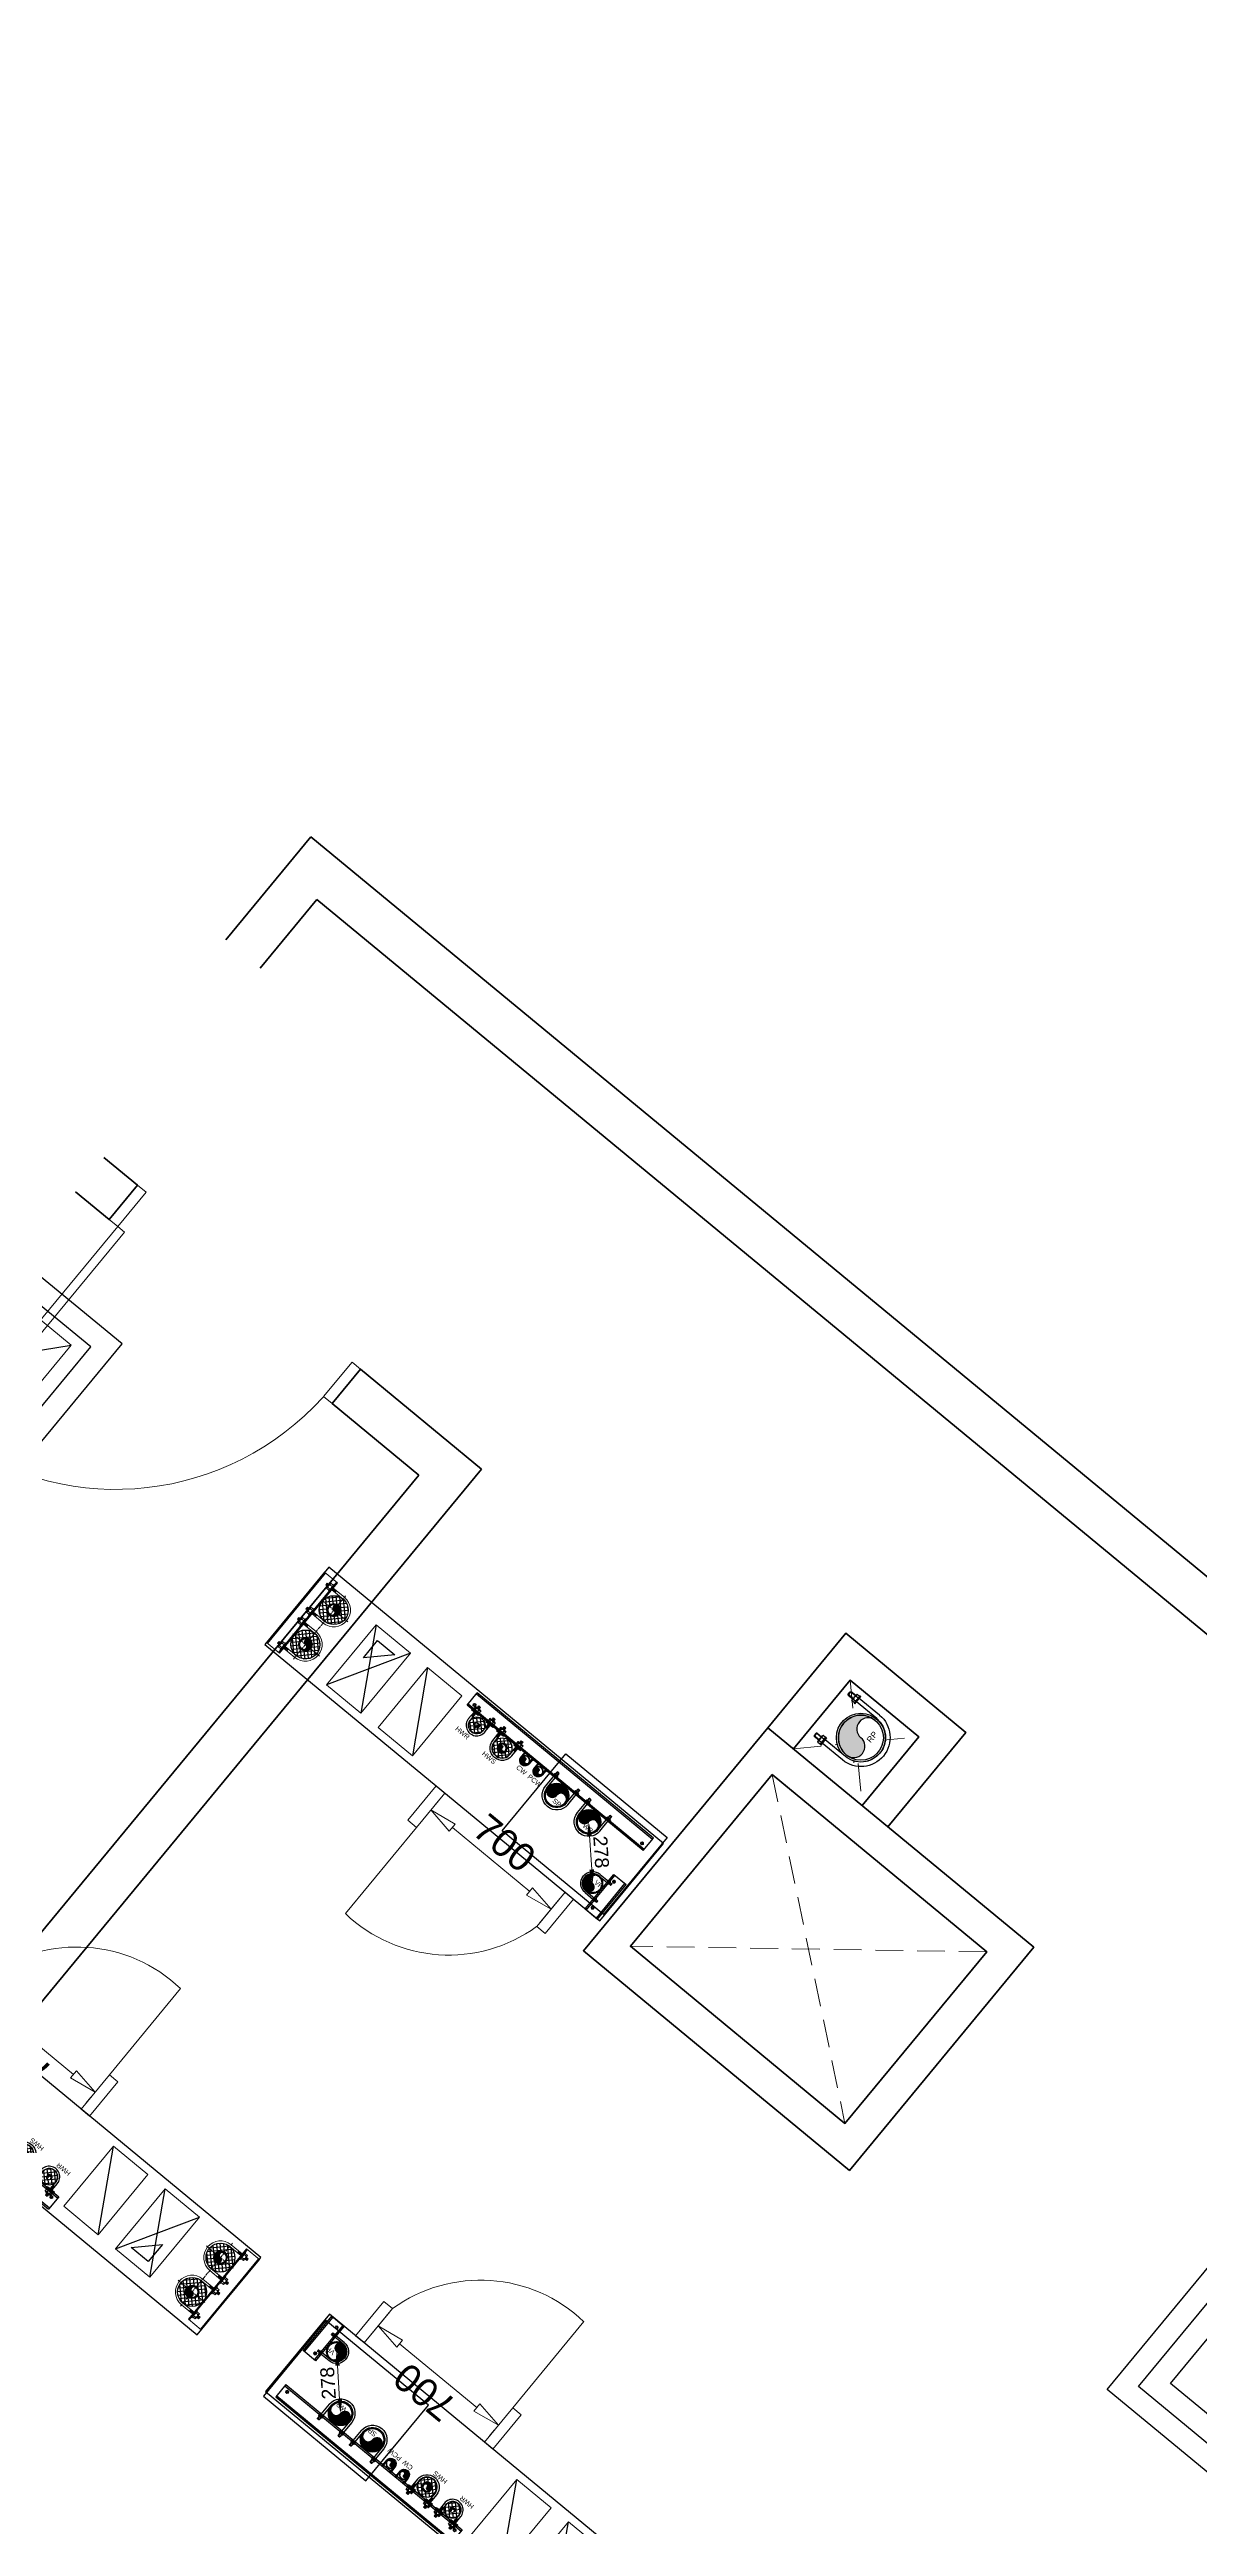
# Model space of a CAD drawing. Header units: millimetres. Extents: x -361681467 to 361175952, y -1292982 to 1550216.
# Drawn here: x -58003 to -52838, y 138819 to 149950 of the extents above; entities that cross this region are included whole.
import ezdxf

# ---------------------------------------------------------------- set-up
doc = ezdxf.new("R2010")
doc.units = ezdxf.units.MM
doc.header["$MEASUREMENT"] = 0
doc.set_wipeout_variables(frame=1)
for name, pattern in [('ACAD_ISO14W100', [24, 12, -3, 0, -3, 0, -3, 0, -3]), ('CENTER', [2, 1.25, -0.25, 0.25, -0.25]), ('COLD_WATER', [10.5, 6.5, -2, 0, -2]), ('HIDDEN', [0.375, 0.25, -0.125]), ('VENT', [3, 2, -1])]:
    doc.linetypes.add(name, pattern=pattern)
for name, color, linetype, lineweight in [('A-DOOR', 1, 'Continuous', 9), ('khung layout', 8, 'Continuous', 9), ('KT-lomo nuoc', 3, 'HIDDEN', 5), ('KT-Net cat', 1, 'Continuous', 40), ('SPE-MEP-HVAC', 140, 'Continuous', 0), ('SPE-MEP-M-SLAB OPENING', 4, 'Continuous', 0), ('SPE-MEP-M-WALL OPENING', 81, 'Continuous', 0), ('SPE-MEP-Plumbing', 90, 'Continuous', 0)]:
    doc.layers.add(name, color=color, linetype=linetype, lineweight=lineweight)
for name, color, linetype in [('KT-Tuong', 1, 'Continuous'), ('M-CHILLEDWTR-35CHW', 63, 'CHW'), ('M-GENERAL-15', 6, 'Continuous'), ('MEP-00-GENERAL-15', 6, 'Continuous'), ('MEP-H-N-CWATR-50CW', 3, 'COLD_WATER'), ('MEP-H-N-DRAIN-70', 142, 'Continuous'), ('MEP-H-N-FITTING-35', 2, 'Continuous'), ('MEP-H-N-HWATR-50HW', 14, 'HWS'), ('MEP-H-N-HWATR-50HWR', 200, 'ACAD_ISO14W100'), ('MEP-H-N-VENT-35VE', 2, 'VENT'), ('MEP-M-DUCT-15', 6, 'Continuous'), ('MEP-M-DUCT-25', 7, 'Continuous'), ('SPE-MEP-General', 71, 'Continuous'), ('Xref_NT1+NT2_MBDV Cot vach_220729$0$ccu12-Thay', 7, 'Continuous')]:
    doc.layers.add(name, color=color, linetype=linetype)
doc.styles.get("Standard").update_dxf_attribs({"font": 'arial.ttf'})
doc.linetypes.add('CHW', pattern='A,10,-3.4,["CHW",Standard,S=1.8,R=0,X=-2.8,Y=-0.77],-3.4', length=16.8)
doc.linetypes.add('HWS', pattern='A,8.75,-0.785714,["HWS",Standard,S=3,R=0,X=0,Y=-1.5],-10.214286,8.75', length=28.5)
doc.dimstyles.new('SPE-DIM25', dxfattribs={"dimscale": 25, "dimtxt": 2.5, "dimasz": 2.5, "dimexe": 1.25, "dimexo": 0.625, "dimtad": 1, "dimdec": 0, "dimtxsty": 'Standard', "dimcen": 2.5, "dimadec": 0, "dimazin": 0, "dimtfac": 1, "dimtdec": 0, "dimtmove": 0, "dimatfit": 3, "dimldrblk": 'CLOSEDBLANK', "dimfxl": 1, "dimarcsym": 0})
doc.dimstyles.new('SPE-DIM50', dxfattribs={"dimscale": 50, "dimtxt": 2.5, "dimasz": 2.5, "dimexe": 1.25, "dimexo": 0.625, "dimtad": 1, "dimdec": 0, "dimtxsty": 'Standard', "dimblk": 'CLOSEDBLANK', "dimcen": 2.5, "dimadec": 0, "dimazin": 0, "dimtfac": 1, "dimtdec": 0, "dimtmove": 0, "dimatfit": 3, "dimldrblk": 'CLOSEDBLANK', "dimfxl": 1, "dimarcsym": 0})

# ---------------------------------------------------------------- blocks, each defined once
blk = doc.blocks.new('1.2 clear door')
for points in [[(50, 200), (50, 1400), (90, 1400), (90, 200)], [(0, 0), (50, 0), (50, 200), (0, 200)], [(1250, 0), (1300, 0), (1300, 200), (1250, 200)]]:
    blk.add_lwpolyline(points, close=True)
at = {"color": 8}
blk.add_arc((-3, 150), 1254, 2.4839, 85.3943, dxfattribs=at)
blk = doc.blocks.new('*U287')
at = {"linetype": 'HIDDEN', "ltscale": 500}
for p, q in [((915, 403), (504, -1144)), ((1419, -741), (0, 0))]:
    blk.add_line(p, q, dxfattribs=at)
blk.add_lwpolyline([(915, 403), (1419, -741), (504, -1144), (0, 0)], close=True, dxfattribs=at)
blk = doc.blocks.new('*U300')
at = {"layer": 'KT-lomo nuoc', "ltscale": 500}
for p, q in [((255, 308), (308, -255)), ((563, 54), (0, 0))]:
    blk.add_line(p, q, dxfattribs=at)
blk.add_lwpolyline([(255, 308), (563, 54), (308, -255), (0, 0)], close=True, dxfattribs=at)
blk = doc.blocks.new('A$C16B9592A')
at = {"layer": 'KT-lomo nuoc', "linetype": 'HIDDEN', "xscale": -0.9999999999999997, "rotation": 10.8976534755902}
blk.add_blockref('*U300', (23999, 5864, 0), dxfattribs=at)
at = {"layer": 'SPE-MEP-HVAC', "linetype": 'HIDDEN', "ltscale": 1000, "xscale": -1, "rotation": 254.2212213649985}
blk.add_blockref('*U287', (23667, 4127, 0), dxfattribs=at)
blk = doc.blocks.new('*U385')
at = {"color": 0}
blk.add_lwpolyline([(0, 0), (350, 0), (350, 200), (0, 200)], close=True, dxfattribs=at)
at = {"layer": 'MEP-M-DUCT-15'}
blk.add_lwpolyline([(50, 150), (150, 50), (50, 50), (50, 150)], dxfattribs=at)
for points in [[(50, 50), (50, 150), (150, 50), (50, 50)], [(150, 50), (300, 150), (50, 150), (150, 50)]]:
    blk.add_solid(points, dxfattribs=at)
at = {"layer": 'MEP-M-DUCT-25'}
for p, q in [((0, 200), (350, 0)), ((0, 0), (350, 200))]:
    blk.add_line(p, q, dxfattribs=at)
blk = doc.blocks.new('*U386')
at = {"color": 0}
blk.add_lwpolyline([(0, 0), (350, 0), (350, 200), (0, 200)], close=True, dxfattribs=at)
at = {"layer": 'MEP-M-DUCT-15'}
for points in [[(50, 50), (50, 150), (150, 50), (50, 50)], [(300, 150), (50, 150), (150, 50), (300, 150)]]:
    blk.add_solid(points, dxfattribs=at)
at = {"layer": 'MEP-M-DUCT-25'}
blk.add_line((0, 0), (350, 200), dxfattribs=at)
blk = doc.blocks.new('*U394')
at = {"color": 0, "linetype": 'Continuous'}
for p, q in [((-6, 4), (0, 8)), ((-6, -4), (-6, 4)), ((6, 4), (0, 8)), ((6, -4), (6, 4)), ((-6, -4), (0, -8)), ((6, -4), (0, -8))]:
    blk.add_line(p, q, dxfattribs=at)
for radius in [6.5, 3.4]:
    blk.add_circle((0, 0), radius, dxfattribs=at)
blk.add_arc((0, 0), 4, 250, 160, dxfattribs=at)
blk = doc.blocks.new('*U358')
at = {"layer": 'MEP-00-GENERAL-15'}
for p, q in [((-1698, 0), (-672, 0)), ((-1698, 0), (-1698, -72)), ((-672, 0), (-672, -72)), ((-1698, -7), (-672, -7)), ((-1698, -65), (-672, -65)), ((-1698, -72), (-672, -72))]:
    blk.add_line(p, q, dxfattribs=at)
at = {"layer": 'khung layout', "xscale": -1, "rotation": 270}
for p in [(-1673, -22), (-697, -22)]:
    blk.add_blockref('*U394', p, dxfattribs=at)
blk = doc.blocks.new('nut3f')
at = {"linetype": 'Continuous'}
for p, q in [((3.9, 14.7), (3, 13.1)), ((14.9, 7.5), (4.1, 7.5)), ((3.9, -14.7), (3, -13.1)), ((14.9, -7.5), (4.1, -7.5))]:
    blk.add_line(p, q, dxfattribs=at)
blk.add_lwpolyline([(0, -16.5), (3, -16.5), (3, 16.5), (0, 16.5)], close=True)
for points in [[(4.1, 15, 0.295391), (4.1, 7.5, 0.147477), (4.1, -7.5, 0.295391), (4.1, -15)], [(14.9, -15, 0.295391), (14.9, -7.5, 0.147477), (14.9, 7.5, 0.295391), (14.9, 15, 0.295391)]]:
    blk.add_lwpolyline(points, format="xyb", dxfattribs=at)
for points in [[(3, -13.1), (3, 13.1)], [(4.1, 15), (14.9, 15)], [(15.1, 14.7), (16, 13.1), (16, -13.1), (15.1, -14.7)], [(16, -13.1), (16, 13.1)], [(14.9, -15), (4.1, -15)]]:
    blk.add_lwpolyline(points, dxfattribs=at)
blk = doc.blocks.new('A$C7E1B1627')
for p, q in [((5.4, 9.9, 0), (5.4, -3.5, 0)), ((15.6, 9.9, 0), (5.4, 9.9, 0)), ((6.4, 9.9, 0), (6.4, -3.5, 0)), ((14.5, 9.9, 0), (14.5, -3.5, 0)), ((15.6, -3.5, 0), (15.6, 9.9, 0)), ((5.4, -3.5, 0), (15.6, -3.5, 0)), ((6.9, -5, 0), (5.4, -3.5, 0)), ((5.4, -3.5, 0), (15.6, -3.5, 0)), ((14, -5, 0), (6.9, -5, 0)), ((15.6, -3.5, 0), (14, -5, 0))]:
    blk.add_line(p, q)
at = {"xscale": 0.6346153849304894, "yscale": 0.6350852196133432, "zscale": 0.6346153849304894, "rotation": 270}
blk.add_blockref('nut3f', (10.5, 20, 0), dxfattribs=at)
blk = doc.blocks.new('M80')
at = {"extrusion": (0, 0, -1)}
for p, q in [((0, 53), (-48, 53)), ((0, 45), (-48, 45)), ((0, -45), (-48, -45)), ((0, -53), (-48, -53))]:
    blk.add_line(p, q, dxfattribs=at)
for radius in [53.4, 45.2]:
    blk.add_arc((0, 0), radius, 90, 270, dxfattribs=at)
at = {"extrusion": (0, 0, -1), "xscale": -0.8181818181818181, "yscale": 0.8181818181818181, "zscale": 0.8181818181818181, "rotation": 89.99999494931724}
blk.add_blockref('A$C7E1B1627', (64, 58, 0), dxfattribs=at)
at = {"xscale": -0.8181818181818181, "yscale": 0.8181818181818181, "zscale": -0.8181818181818181, "rotation": 270.0000050506828}
blk.add_blockref('A$C7E1B1627', (-64, -58, 0), dxfattribs=at)
blk = doc.blocks.new('A$C2E6932DA')
blk.add_wipeout([(55.2, 0), (54.8, -6.9), (53.5, -13.7), (51.4, -20.3), (48.4, -26.6), (44.7, -32.5), (40.3, -37.8), (35.2, -42.6), (29.6, -46.6), (23.5, -50), (17.1, -52.5), (10.4, -54.3), (3.5, -55.1), (-3.5, -55.1), (-10.4, -54.3), (-17.1, -52.5), (-23.5, -50), (-29.6, -46.6), (-35.2, -42.6), (-40.3, -37.8), (-44.7, -32.5), (-48.4, -26.6), (-51.4, -20.3), (-53.5, -13.7), (-54.8, -6.9), (-55.2, 0), (-54.8, 6.9), (-53.5, 13.7), (-51.4, 20.3), (-48.4, 26.6), (-44.7, 32.5), (-40.3, 37.8), (-35.2, 42.6), (-29.6, 46.6), (-23.5, 50), (-17.1, 52.5), (-10.4, 54.3), (-3.5, 55.1), (3.5, 55.1), (10.4, 54.3), (17.1, 52.5), (23.5, 50), (29.6, 46.6), (35.2, 42.6), (40.3, 37.8), (44.7, 32.5), (48.4, 26.6), (51.4, 20.3), (53.5, 13.7), (54.8, 6.9)])
h = blk.add_hatch(color=256)
edge = h.paths.add_edge_path()
edge.add_arc((25.4, 0), 25.4, 0, 180)
edge.add_arc((-25.4, 0), 25.4, -180, 0, ccw=False)
edge.add_arc((0, 0), 50.8, 0, 180, ccw=False)
for radius in [55.2, 50.8]:
    blk.add_circle((0, 0), radius)
for centre, radius, start, end in [((0, 0), 50.8, 0, 180), ((25.4, 0), 25.4, 0, 180), ((-25.4, 0), 25.4, 180, 0)]:
    blk.add_arc(centre, radius, start, end)
blk = doc.blocks.new('Pipe-DN32')
for points in [[(-98, -50, 0.414214), (-80, -68), (-80, -50, -1)], [(-62, -50, 1), (-80, -50)], [(-62, -50), (-80, -50), (-80, -68, 0.414214)]]:
    blk.add_hatch(color=256).paths.add_polyline_path(points)
at = {"layer": 'M-GENERAL-15'}
h = blk.add_hatch(dxfattribs=at)
h.set_pattern_fill('ANSI37', color=256, scale=5, style=0)
h.set_pattern_definition([(45, (520, 1422.5), (-11.22532, 11.22532), []), (135, (520, 1422.5), (-11.22532, -11.22532), [])])
edge = h.paths.add_edge_path()
edge.add_arc((-80, -50), 45, 0, 360)
edge = h.paths.add_edge_path(flags=17)
edge.add_arc((-80, -50), 22.5, 0, 360)
for radius in [22.5, 18]:
    blk.add_circle((-80, -50), radius)
for centre, start, end in [((-89, -50), 180, 0), ((-71, -50), 0, 180)]:
    blk.add_arc(centre, 9, start, end)
at = {"layer": 'M-CHILLEDWTR-35CHW'}
blk.add_circle((-80, -50), 45, dxfattribs=at)
at = {"layer": 'MEP-H-N-FITTING-35'}
for p, q in [((-150, 3), (-150, -5)), ((-110, 3), (-150, 3)), ((-145, 18), (-145, 3)), ((-115, 18), (-145, 18)), ((-138, 3), (-138, 12)), ((-125, 30), (-135, 30)), ((-135, 18), (-135, 30)), ((-125, 26), (-135, 26)), ((-125, 22), (-135, 22)), ((-125, 18), (-125, 30)), ((-122, 3), (-122, 12)), ((-115, 18), (-115, 3)), ((-110, 3), (-110, -5)), ((-50, 3), (-50, -5)), ((-10, 3), (-50, 3)), ((-45, 18), (-45, 3)), ((-15, 18), (-45, 18)), ((-38, 3), (-38, 12)), ((-25, 30), (-35, 30)), ((-35, 18), (-35, 30)), ((-25, 26), (-35, 26)), ((-25, 22), (-35, 22)), ((-25, 18), (-25, 30)), ((-22, 3), (-22, 12)), ((-15, 18), (-15, 3)), ((-10, 3), (-10, -5)), ((-110, -5), (-150, -5)), ((-135, -50), (-135, -5)), ((-125, -8), (-135, -8)), ((-125, -12), (-135, -12)), ((-125, -17), (-135, -17)), ((-125, -21), (-135, -21)), ((-125, -25), (-135, -25)), ((-125, -50), (-125, -5)), ((-10, -5), (-50, -5)), ((-35, -50), (-35, -5)), ((-25, -8), (-35, -8)), ((-25, -12), (-35, -12)), ((-25, -17), (-35, -17)), ((-25, -21), (-35, -21)), ((-25, -25), (-35, -25)), ((-25, -50), (-25, -5))]:
    blk.add_line(p, q, dxfattribs=at)
for centre, radius, start, end in [((-144, 11), 6.83, 14.3721, 97.4324), ((-130, 9), 8.08, 21.8045, 158.1955), ((-116, 11), 6.83, 82.5676, 165.6279), ((-44, 11), 6.83, 14.3721, 97.4324), ((-30, 9), 8.08, 21.8045, 158.1955), ((-16, 11), 6.83, 82.5676, 165.6279), ((-80, -50), 55, 180, 0), ((-80, -50), 45, 180, 0)]:
    blk.add_arc(centre, radius, start, end, dxfattribs=at)
blk = doc.blocks.new('*U392')
blk.add_blockref('Pipe-DN32', (172.5, 5))
blk = doc.blocks.new('Pipe-DN20')
for points in [[(-80, -39, -0.908893), (-90, -39, 0.386545), (-80, -48)], [(-70, -39, 0.908893), (-80, -39)], [(-70, -39), (-80, -39), (-80, -48, 0.386545)]]:
    blk.add_hatch(color=256).paths.add_polyline_path(points)
at = {"layer": 'M-GENERAL-15'}
h = blk.add_hatch(dxfattribs=at)
h.set_pattern_fill('ANSI37', color=256, scale=5, style=0)
h.set_pattern_definition([(45, (520, 1435), (-11.22532, 11.22532), []), (135, (520, 1435), (-11.22532, -11.22532), [])])
edge = h.paths.add_edge_path()
edge.add_arc((-80, -38), 37.5, 0, 360)
edge = h.paths.add_edge_path(flags=17)
edge.add_arc((-80, -38), 12.5, 0, 360)
for radius in [12.5, 10.5]:
    blk.add_circle((-80, -38), radius)
for centre, start, end in [((-85, -38), 185.465, 354.535), ((-75, -39), 5.465, 174.535)]:
    blk.add_arc(centre, 5.25, start, end)
at = {"layer": 'M-CHILLEDWTR-35CHW'}
blk.add_circle((-80, -38), 37.5, dxfattribs=at)
at = {"layer": 'MEP-H-N-FITTING-35'}
for p, q in [((-142, 8), (-142, 0)), ((-102, 0), (-142, 0)), ((-137, 23), (-137, 8)), ((-130, 8), (-130, 17)), ((-118, 35), (-128, 35)), ((-128, 23), (-128, 35)), ((-118, 31), (-128, 31)), ((-118, 27), (-128, 27)), ((-127, -38), (-127, 0)), ((-118, 23), (-118, 35)), ((-117, -38), (-117, 0)), ((-115, 8), (-115, 17)), ((-107, 23), (-107, 8)), ((-102, 8), (-102, 0)), ((-58, 8), (-58, 0)), ((-18, 0), (-58, 0)), ((-53, 23), (-53, 8)), ((-45, 8), (-45, 17)), ((-33, 35), (-43, 35)), ((-43, 23), (-43, 35)), ((-33, 31), (-43, 31)), ((-33, 27), (-43, 27)), ((-43, -38), (-43, 0)), ((-33, 23), (-33, 35)), ((-33, -38), (-33, 0)), ((-30, 8), (-30, 17)), ((-23, 23), (-23, 8)), ((-18, 8), (-18, 0)), ((-117, -3), (-127, -3)), ((-117, -7), (-127, -7)), ((-117, -12), (-127, -12)), ((-117, -16), (-127, -16)), ((-117, -20), (-127, -20)), ((-33, -3), (-43, -3)), ((-33, -7), (-43, -7)), ((-33, -12), (-43, -12)), ((-33, -16), (-43, -16)), ((-33, -20), (-43, -20))]:
    blk.add_line(p, q, dxfattribs=at)
at = {"layer": 'MEP-H-N-FITTING-35', "linetype": 'Continuous'}
for p, q in [((-102, 8), (-142, 8)), ((-107, 23), (-137, 23)), ((-18, 8), (-58, 8)), ((-23, 23), (-53, 23))]:
    blk.add_line(p, q, dxfattribs=at)
at = {"layer": 'MEP-H-N-FITTING-35'}
for centre, radius, start, end in [((-137, 16), 6.83, 14.3721, 97.4324), ((-122, 14), 8.08, 21.8045, 158.1955), ((-108, 16), 6.83, 82.5676, 165.6279), ((-52, 16), 6.83, 14.3721, 97.4324), ((-38, 14), 8.08, 21.8045, 158.1955), ((-23, 16), 6.83, 82.5676, 165.6279), ((-80, -38), 47.5, 178.678, 1.322), ((-80, -38), 37.5, 178.5121, 1.4879)]:
    blk.add_arc(centre, radius, start, end, dxfattribs=at)
blk = doc.blocks.new('*U389')
blk.add_blockref('Pipe-DN20', (170, 0))
blk = doc.blocks.new('m110')
at = {"extrusion": (0, 0, -1)}
for p, q in [((0, 65.2), (-59.1, 65.2)), ((0, 55.2), (-59.1, 55.2)), ((0, -55.2), (-59.1, -55.2)), ((0, -65.2), (-59.1, -65.2))]:
    blk.add_line(p, q, dxfattribs=at)
for radius in [65.3, 55.2]:
    blk.add_arc((0, 0), radius, 90, 270, dxfattribs=at)
at = {"zscale": -1, "rotation": 269.9999949493172}
blk.add_blockref('A$C7E1B1627', (-79.1, 70.7, 0), dxfattribs=at)
at = {"extrusion": (0, 0, -1), "rotation": 90.00000505068277}
blk.add_blockref('A$C7E1B1627', (79.1, -70.7, 0), dxfattribs=at)
blk = doc.blocks.new('CHILLED-DN50')
at = {"layer": 'M-CHILLEDWTR-35CHW'}
for points in [[(-100, -96), (-100, -70, -1), (-126, -70, 0.414214)], [(-100, -70), (-74, -70, 1)], [(-100, -96, 0.414214), (-74, -70), (-100, -70)], [(74, -70, 1), (100, -70), (100, -96, -0.414214)], [(100, -70), (126, -70, 1)], [(100, -96, 0.414214), (126, -70), (100, -70)]]:
    blk.add_hatch(color=256, dxfattribs=at).paths.add_polyline_path(points)
at = {"layer": 'M-GENERAL-15'}
h = blk.add_hatch(dxfattribs=at)
h.set_pattern_fill('ANSI37', color=256, scale=5, style=0)
h.set_pattern_definition([(45, (500, 1402.5), (-11.22532, 11.22532), []), (135, (500, 1402.5), (-11.22532, -11.22532), [])])
edge = h.paths.add_edge_path()
edge.add_arc((-100, -70), 65, 0, 360)
edge = h.paths.add_edge_path(flags=17)
edge.add_arc((-100, -70), 30, 0, 360)
h = blk.add_hatch(dxfattribs=at)
h.set_pattern_fill('ANSI37', color=256, scale=5, style=0)
h.set_pattern_definition([(135, (-500, 1402.5), (11.22532, 11.22532), []), (45, (-500, 1402.5), (11.22532, -11.22532), [])])
edge = h.paths.add_edge_path()
edge.add_arc((100, -70), 65, 0, 360)
edge = h.paths.add_edge_path(flags=17)
edge.add_arc((100, -70), 30, 0, 360)
for p, q in [((205, 70), (-205, 70)), ((-205, -5), (-205, 70)), ((205, 65), (-205, 65)), ((205, 0), (-205, 0)), ((-190, 3), (-190, 0)), ((-150, 3), (-190, 3)), ((-185, 18), (-185, 3)), ((-155, 18), (-185, 18)), ((-178, 3), (-178, 13)), ((-165, 30), (-175, 30)), ((-175, 18), (-175, 30)), ((-165, 26), (-175, 26)), ((-165, 22), (-175, 22)), ((-165, 18), (-165, 30)), ((-162, 3), (-162, 13)), ((-155, 18), (-155, 3)), ((-150, 3), (-150, 0)), ((-50, 3), (-50, 0)), ((-10, 3), (-50, 3)), ((-45, 18), (-45, 3)), ((-15, 18), (-45, 18)), ((-38, 3), (-38, 13)), ((-25, 30), (-35, 30)), ((-35, 18), (-35, 30)), ((-25, 26), (-35, 26)), ((-25, 22), (-35, 22)), ((-25, 18), (-25, 30)), ((-23, 3), (-23, 13)), ((-15, 18), (-15, 3)), ((-10, 3), (-10, 0)), ((10, 3), (10, 0)), ((10, 3), (50, 3)), ((15, 18), (15, 3)), ((15, 18), (45, 18)), ((23, 3), (23, 13)), ((25, 30), (35, 30)), ((25, 18), (25, 30)), ((25, 26), (35, 26)), ((25, 22), (35, 22)), ((35, 18), (35, 30)), ((38, 3), (38, 13)), ((45, 18), (45, 3)), ((50, 3), (50, 0)), ((150, 3), (150, 0)), ((150, 3), (190, 3)), ((155, 18), (155, 3)), ((155, 18), (185, 18)), ((162, 3), (162, 13)), ((165, 30), (175, 30)), ((165, 18), (165, 30)), ((165, 26), (175, 26)), ((165, 22), (175, 22)), ((175, 18), (175, 30)), ((178, 3), (178, 13)), ((185, 18), (185, 3)), ((190, 3), (190, 0)), ((205, -5), (205, 70)), ((205, -5), (-205, -5)), ((-175, -70), (-175, -5)), ((-165, -7), (-175, -7)), ((-165, -12), (-175, -12)), ((-165, -16), (-175, -16)), ((-165, -21), (-175, -21)), ((-165, -24), (-175, -24)), ((-165, -70), (-165, -5)), ((-35, -70), (-35, -5)), ((-25, -7), (-35, -7)), ((-25, -12), (-35, -12)), ((-25, -16), (-35, -16)), ((-25, -21), (-35, -21)), ((-25, -24), (-35, -24)), ((-25, -70), (-25, -5)), ((25, -70), (25, -5)), ((25, -7), (35, -7)), ((25, -12), (35, -12)), ((25, -16), (35, -16)), ((25, -21), (35, -21)), ((25, -24), (35, -24)), ((35, -70), (35, -5)), ((165, -70), (165, -5)), ((165, -7), (175, -7)), ((165, -12), (175, -12)), ((165, -16), (175, -16)), ((165, -21), (175, -21)), ((165, -24), (175, -24)), ((175, -70), (175, -5))]:
    blk.add_line(p, q)
at = {"color": 8, "linetype": 'CENTER', "ltscale": 10}
for p, q in [((-100, -152), (-100, 4)), ((100, -152), (100, 4)), ((183, -70), (-185, -70))]:
    blk.add_line(p, q, dxfattribs=at)
for centre, radius, start, end in [((-184, 11), 6.83, 14.3721, 97.4324), ((-170, 10), 8.08, 21.8045, 158.1955), ((-156, 11), 6.83, 82.5676, 165.6279), ((-44, 11), 6.83, 14.3721, 97.4324), ((-30, 10), 8.08, 21.8045, 158.1955), ((-16, 11), 6.83, 82.5676, 165.6279), ((16, 11), 6.83, 14.3721, 97.4324), ((30, 10), 8.08, 21.8045, 158.1955), ((44, 11), 6.83, 82.5676, 165.6279), ((156, 11), 6.83, 14.3721, 97.4324), ((170, 10), 8.08, 21.8045, 158.1955), ((184, 11), 6.83, 82.5676, 165.6279), ((-100, -70), 75, 180, 0), ((100, -70), 75, 180, 0)]:
    blk.add_arc(centre, radius, start, end)
at = {"color": 2}
for centre, start, end in [((-113, -70), 180, 0), ((-87, -70), 0, 180), ((87, -70), 180, 0), ((113, -70), 0, 180)]:
    blk.add_arc(centre, 13, start, end, dxfattribs=at)
at = {"layer": 'M-CHILLEDWTR-35CHW'}
for centre, radius in [((-100, -70), 65), ((-100, -70), 30), ((-100, -70), 26), ((100, -70), 65), ((100, -70), 30), ((100, -70), 26)]:
    blk.add_circle(centre, radius, dxfattribs=at)
blk = doc.blocks.new('*U387')
blk.add_blockref('CHILLED-DN50', (205, 5))
blk = doc.blocks.new('*D363')
at = {"layer": 'Defpoints', "color": 0, "transparency": 16777216}
for p in [(-66785, 1740559, 0), (-66785, 1740559), (-67062, 1740541, 0)]:
    blk.add_point(p, dxfattribs=at)
at = {"layer": 'SPE-MEP-Plumbing', "color": 0, "lineweight": -2, "transparency": 16777216}
for p, q in [((-67000, 1740545), (-66847, 1740555)), ((-67061, 1740525), (-67060, 1740510)), ((-66784, 1740543), (-66783, 1740527))]:
    blk.add_line(p, q, dxfattribs=at)
at = {"layer": 'SPE-MEP-Plumbing', "color": 0, "transparency": 16777216}
for points in [[(-67000, 1740555), (-66999, 1740534), (-67062, 1740541)], [(-66848, 1740565), (-66847, 1740544), (-66785, 1740559)]]:
    blk.add_solid(points, dxfattribs=at)
at = {"layer": 'SPE-MEP-Plumbing', "color": 0, "transparency": 16777216, "insert": (-66926, 1740597), "char_height": 62.5, "attachment_point": 5, "rotation": 3.6518}
blk.add_mtext('278', dxfattribs=at)
blk = doc.blocks.new('_ClosedBlank')
at = {"linetype": 'ByBlock', "lineweight": -2}
for p, q in [((-1, 0.167), (0, 0)), ((-1, 0.167), (-1, -0.167)), ((0, 0), (-1, -0.167))]:
    blk.add_line(p, q, dxfattribs=at)
blk = doc.blocks.new('*U388')
at = {"layer": 'MEP-00-GENERAL-15'}
for p, q in [((-1335, 0), (-1134, 0)), ((-1335, 0), (-1335, -72)), ((-1134, 0), (-1134, -72)), ((-1335, -7), (-1134, -7)), ((-1335, -65), (-1134, -65)), ((-1335, -72), (-1134, -72))]:
    blk.add_line(p, q, dxfattribs=at)
at = {"layer": 'khung layout', "xscale": -1, "rotation": 270}
for p in [(-1310, -22), (-1159, -22)]:
    blk.add_blockref('*U394', p, dxfattribs=at)
blk = doc.blocks.new('*D364')
at = {"layer": 'Defpoints', "color": 0, "transparency": 16777216}
for p in [(-66669, 1740372), (-66581, 1740299, 0), (-67114, 1739831, 0)]:
    blk.add_point(p, dxfattribs=at)
at = {"layer": 'SPE-MEP-Plumbing', "color": 0, "lineweight": -2, "transparency": 16777216}
for p, q in [((-66605, 1740319), (-66718, 1740412)), ((-67036, 1739929), (-66749, 1740276)), ((-67138, 1739851), (-67163, 1739872))]:
    blk.add_line(p, q, dxfattribs=at)
at = {"layer": 'SPE-MEP-Plumbing', "color": 0, "lineweight": -2, "transparency": 16777216, "xscale": 125, "yscale": 125, "zscale": 125}
for p, rotation in [((-66669, 1740372), 50.45217547138965), ((-67115, 1739832), 230.4521754713897)]:
    blk.add_blockref('_ClosedBlank', p, dxfattribs=dict(at, rotation=rotation))
at = {"layer": 'SPE-MEP-Plumbing', "color": 0, "transparency": 16777216, "insert": (-66966, 1740163), "char_height": 125, "attachment_point": 5, "rotation": 50.4522}
blk.add_mtext('700', dxfattribs=at)
blk = doc.blocks.new('*U352')
at = {"color": 0}
blk.add_lwpolyline([(0, 0), (400, 0), (400, 350), (0, 350)], close=True, dxfattribs=at)
at = {"layer": 'MEP-M-DUCT-15'}
for points in [[(50, 50), (50, 300), (150, 200), (50, 50)], [(350, 300), (50, 300), (150, 200), (350, 300)]]:
    blk.add_solid(points, dxfattribs=at)
at = {"layer": 'MEP-M-DUCT-25'}
blk.add_line((0, 0), (400, 350), dxfattribs=at)
blk = doc.blocks.new('A$C3AE13516')
at = {"layer": 'SPE-MEP-General'}
for points in [[(-100, -600), (600, -600), (600, 100), (-100, 100)], [(0, -500), (500, -500), (500, 0), (0, 0)]]:
    blk.add_lwpolyline(points, close=True, dxfattribs=at)
at = {"layer": 'SPE-MEP-M-WALL OPENING', "color": 1, "xscale": -1, "rotation": 179.9895041423619}
blk.add_blockref('*U352', (50, -77), dxfattribs=at)
at = {"layer": 'SPE-MEP-M-WALL OPENING', "color": 1, "insert": (65, -411, 0), "char_height": 21.8, "attachment_point": 7, "rotation": 359.979}
blk.add_mtext_dynamic_manual_height_columns('KED', width=18.1, gutter_width=108867, heights=[0], dxfattribs=at)
blk = doc.blocks.new('condotel typical riser-1 room')
at = {"layer": 'SPE-MEP-Plumbing'}
blk.add_line((-67037, 1739767.7, 0), (-66649.8, 1739448, 0), dxfattribs=at)
at = {"layer": 'SPE-MEP-Plumbing', "elevation": 0}
blk.add_lwpolyline([(-67223, 1739856.4), (-67191.2, 1739895), (-67037, 1739767.7), (-67068.8, 1739729.1)], close=True, dxfattribs=at)
at = {"layer": 'SPE-MEP-Plumbing'}
blk.add_arc((-67134.6, 1739912.7, 0), 671.5, 316.2054, 35.99597, dxfattribs=at)
at = {"extrusion": (-1.09042e-16, 9.00547e-17, -1), "xscale": -1, "rotation": 129.5523478937953}
blk.add_blockref('*U358', (68013.6, 1739476.9, 0), dxfattribs=at)
at = {"layer": 'MEP-H-N-FITTING-35', "rotation": 320.4476083539367}
blk.add_blockref('m110', (-67061.8, 1740541.3, 0), dxfattribs=at)
blk.add_blockref('m110', (-67061.8, 1740541.3, 0), dxfattribs=at)
at = {"layer": 'MEP-H-N-FITTING-35', "extrusion": (-2.32759e-08, 1.06327e-08, 1), "xscale": 0.4645550527903623, "yscale": 0.4645550527903623, "zscale": 0.4645550527903623, "rotation": 320.449149717682}
blk.add_blockref('M80', (-67337.7, 1740256, 0.1), dxfattribs=at)
at = {"layer": 'MEP-H-N-HWATR-50HWR', "rotation": 50.45669883657474}
blk.add_blockref('*U389', (-67582.3, 1739992.9, 0), dxfattribs=at)
at = {"layer": 'MEP-H-N-VENT-35VE', "linetype": 'Continuous', "extrusion": (9.95483e-17, 9.49363e-18, -1), "xscale": -0.8189338235294089, "yscale": 0.8189338235294101, "zscale": -0.8189338235294089, "rotation": 219.5523041415271}
blk.add_blockref('A$C2E6932DA', (66784.8, 1740558.6, -0.1), dxfattribs=at)
at = {"layer": 'SPE-MEP-M-SLAB OPENING', "rotation": 140.4476521062047}
blk.add_blockref('*U387', (-67819.3, 1739151.8, 0), dxfattribs=at)
at = {"layer": 'SPE-MEP-M-WALL OPENING', "color": 1, "rotation": 320.4476521062045}
blk.add_blockref('*U386', (-67755.8, 1739817.6, 0), dxfattribs=at)
at = {"layer": 'SPE-MEP-M-WALL OPENING', "color": 4, "rotation": 320.4476521062045}
blk.add_blockref('*U385', (-67946.8, 1739586.3, 0), dxfattribs=at)
at = {"layer": 'SPE-MEP-Plumbing', "char_height": 21.77, "attachment_point": 3, "rotation": 50.45218}
for s, insert in [('HWS', (-67335.9, 1740127.8, 0)), ('HWR', (-67447, 1740009.2, 0))]:
    blk.add_mtext_dynamic_manual_height_columns(s, width=59.992, gutter_width=108866.8, heights=[0], dxfattribs=dict(at, insert=insert))
at = {"layer": 'SPE-MEP-Plumbing', "elevation": 0}
blk.add_lwpolyline([(-66745.5, 1740434.8), (-66713.6, 1740473.3), (-66559.4, 1740346), (-66591.3, 1740307.4)], close=True, dxfattribs=at)
at = {"extrusion": (9.00547e-17, 1.09042e-16, -1), "xscale": -0.9999999999999999, "rotation": 219.5523478937954}
blk.add_blockref('*U388', (67700.1, 1741375.9, 0), dxfattribs=at)
at = {"layer": 'MEP-H-N-CWATR-50CW', "extrusion": (2.32759e-08, -1.06327e-08, -1), "xscale": 0.3799653488124064, "yscale": 0.3799653488124064, "zscale": -0.3799653488123937, "rotation": 129.5508502823168}
blk.add_blockref('A$C2E6932DA', (67337.8, 1740256, -0.1), dxfattribs=at)
at = {"layer": 'MEP-H-N-DRAIN-70', "ltscale": 0.1, "extrusion": (-9.49363e-18, 9.95483e-17, -1), "xscale": -0.9950657894736831, "yscale": 0.9950657894736831, "zscale": -0.9950657894736831, "rotation": 309.5523041409596}
blk.add_blockref('A$C2E6932DA', (67062.1, 1740540.9, 0), dxfattribs=at)
at = {"layer": 'MEP-H-N-FITTING-35', "xscale": 1.001248789687269, "yscale": 1.001248789687269, "zscale": 1.001248789687269, "rotation": 230.4476958584724}
blk.add_blockref('M80', (-66784.8, 1740558.6, 0.1), dxfattribs=at)
at = {"layer": 'SPE-MEP-Plumbing', "insert": (-66802.2, 1740578, 0), "char_height": 21.77, "attachment_point": 1, "rotation": 50.45218}
blk.add_mtext_dynamic_manual_height_columns('VP', width=59.992, gutter_width=108866.8, heights=[0], dxfattribs=at)
at = {"layer": 'MEP-H-N-FITTING-35', "rotation": 320.4476083539367}
blk.add_blockref('m110', (-67180.4, 1740397.6, 0), dxfattribs=at)
blk.add_blockref('m110', (-67180.4, 1740397.6, 0), dxfattribs=at)
at = {"layer": 'MEP-H-N-HWATR-50HW', "xscale": -1, "rotation": 50.4566988365747}
blk.add_blockref('*U392', (-67368.6, 1740252.7, 0), dxfattribs=at)
at = {"layer": 'MEP-H-N-DRAIN-70', "ltscale": 0.1, "extrusion": (-9.49363e-18, 9.95483e-17, -1), "xscale": -0.9950657894736831, "yscale": 0.9950657894736831, "zscale": -0.9950657894736831, "rotation": 309.5523041409596}
blk.add_blockref('A$C2E6932DA', (67180.8, 1740397.2, 0), dxfattribs=at)
at = {"layer": 'SPE-MEP-General', "elevation": 0}
blk.add_lwpolyline([(-67858.6, 1739087), (-66616.7, 1740590.7), (-66963.9, 1740877.4), (-68205.7, 1739373.7)], close=True, dxfattribs=at)
at = {"layer": 'MEP-H-N-FITTING-35', "extrusion": (-2.32759e-08, 1.06327e-08, 1), "xscale": 0.4645550527903623, "yscale": 0.4645550527903623, "zscale": 0.4645550527903623, "rotation": 320.449149717682}
blk.add_blockref('M80', (-67288.3, 1740315.9, 0.1), dxfattribs=at)
at = {"layer": 'SPE-MEP-Plumbing', "char_height": 21.77, "attachment_point": 1, "rotation": 50.45218}
for s, insert in [('WP', (-67057.3, 1740525.2, 0)), ('SP', (-67169.3, 1740389.7, 0)), ('CW', (-67319.4, 1740226.8, 0))]:
    blk.add_mtext_dynamic_manual_height_columns(s, width=59.992, gutter_width=108866.8, heights=[0], dxfattribs=dict(at, insert=insert))
at = {"layer": 'SPE-MEP-Plumbing'}
dim = blk.add_aligned_dim(p1=(-67062.1, 1740540.9, 0), p2=(-66784.8, 1740558.6, 0.1), distance=0, dimstyle='SPE-DIM25', dxfattribs=at)
dim.commit()
dim.dimension.update_dxf_attribs({"geometry": '*D363', "text_midpoint": (-66926.5, 1740597.1, 0)})
dim = blk.add_linear_dim(base=(-66669.5, 1740372, 0), p1=(-67114.1, 1739831.3, 0), p2=(-66580.9, 1740298.9, 0), angle=50.45218, dimstyle='SPE-DIM50', dxfattribs=at)
dim.commit()
dim.dimension.update_dxf_attribs({"geometry": '*D364', "text_midpoint": (-66965.6, 1740162.7, 0)})
at = {"layer": 'MEP-H-N-CWATR-50CW', "extrusion": (2.32759e-08, -1.06327e-08, -1), "xscale": 0.3799653488124064, "yscale": 0.3799653488124064, "zscale": -0.3799653488123937, "rotation": 129.5508502823168}
blk.add_blockref('A$C2E6932DA', (67288.3, 1740315.9, -0.1), dxfattribs=at)
at = {"layer": 'SPE-MEP-Plumbing', "insert": (-67277.4, 1740277.6, 0), "char_height": 21.77, "attachment_point": 1, "rotation": 50.45218}
blk.add_mtext_dynamic_manual_height_columns('PCW', width=59.992, gutter_width=108866.8, heights=[0], dxfattribs=at)
blk = doc.blocks.new('A$C37EB1297')
at = {"layer": 'SPE-MEP-HVAC', "color": 1}
blk.add_line((27451.4, -15753.2, -0.1), (27551.4, -15753.2, -0.1), dxfattribs=at)
blk.add_blockref('A$C3AE13516', (26209.6, -11421.8, 0), dxfattribs=at)
at = {"layer": 'SPE-MEP-HVAC', "rotation": 219.5478245286103}
blk.add_blockref('condotel typical riser-1 room', (-1133464, 1284414.6, 0), dxfattribs=at)
at = {"elevation": 0}
blk.add_lwpolyline([(26658.8, -15322), (26208.7, -15322), (26208.7, -14731.4), (26658.8, -14731.4)], close=True, dxfattribs=at)
at = {"layer": 'MEP-H-N-FITTING-35', "extrusion": (1.55096e-25, 2.58494e-26, -1), "xscale": -2, "yscale": 2, "zscale": -2, "rotation": 90.00004375226781}
blk.add_blockref('m110', (-27558.9, -15707.5, 0), dxfattribs=at)
blk.add_blockref('m110', (-27558.9, -15707.5, 0), dxfattribs=at)
at = {"layer": 'SPE-MEP-HVAC', "rotation": 39.54782452861033}
blk.add_blockref('condotel typical riser-1 room', (1183681, -1312908.1, 0), dxfattribs=at)
at = {"layer": 'MEP-H-N-DRAIN-70', "ltscale": 0.1, "extrusion": (7.07107e-17, 7.07107e-17, -1), "xscale": -1.990131578947366, "yscale": 1.990131578947366, "zscale": -1.990131578947366, "rotation": 359.9999562471643}
blk.add_blockref('A$C2E6932DA', (-27557.8, -15707.5, 0), dxfattribs=at)
at = {"layer": 'SPE-MEP-HVAC', "rotation": 39.54782452861033}
blk.add_blockref('condotel typical riser-1 room', (1183680.1, -1315258.2, 0), dxfattribs=at)
at = {"elevation": 0}
blk.add_lwpolyline([(24007.6, -15521.7), (23567.5, -15521.7), (23567.5, -16119.2), (24007.6, -16119.2)], close=True, dxfattribs=at)
at = {"layer": 'SPE-MEP-Plumbing', "insert": (27566.1, -15730.8, -0.1), "char_height": 27, "attachment_point": 1}
blk.add_mtext_dynamic_manual_height_columns('RP', width=99.578, gutter_width=3375, heights=[0], dxfattribs=at)

msp = doc.modelspace()

# ---------------------------------------------------------------- linework, layer by layer
at = {"layer": 'KT-Net cat'}
for p, q in [((-57210.7, 145948.2, 40.8), (-56828.7, 146411, 83.5)), ((-56828.7, 146411, 103.5), (-51277, 141826.1, 218.8)), ((-57056.5, 145820.9, 40.8), (-56801.6, 146129.6, 69.3)), ((-56801.7, 146129.6, 39), (-51410.2, 141676.9, 63.2)), ((-57210.7, 145948.2, 20.3), (-57210.7, 145948.2, 20.3)), ((-64555.8, 133599.2, 20.3), (-56343.6, 143543.2, 20.3)), ((-64401.6, 133471.8, 20.3), (-56062, 143570.1, 20.3))]:
    msp.add_line(p, q, dxfattribs=at)
at = {"layer": 'KT-Net cat', "extrusion": (-1.33584e-06, -1.61756e-06, 1)}
for p, q in [((-57758.4, 144971, 0.5), (-57608.1, 144846.9, 0.5)), ((-57885.7, 144816.8, 0.5), (-57735.4, 144692.6, 0.5)), ((-57735.4, 144692.6, 0.5), (-57608.1, 144846.9, 0.5)), ((-56733.1, 143864.9, 0.5), (-56605.7, 144019.1, 0.5)), ((-56605.7, 144019.1, 0.5), (-56062, 143570.1, 20.3)), ((-56733.1, 143864.9, 0.5), (-56343.6, 143543.2, -0.2))]:
    msp.add_line(p, q, dxfattribs=at)
at = {"layer": 'Xref_NT1+NT2_MBDV Cot vach_220729$0$ccu12-Thay', "extrusion": (-3.81165e-21, -3.29453e-06, 1), "elevation": 20}
for points in [[(-50734.5, 137616.8), (-52968, 139461.2), (-50454, 142505.4, 0.4007244), (-51118.9, 150774), (-65797, 162894.2, 0.2722581), (-70938.6, 163595, 0.114296), (-74918.6, 160636.5, -0.0002467), (-76490.3, 158725.9), (-81646.6, 152482.1, 0.3804795), (-81585.3, 152085.2), (-81276.9, 151830.5, -0.4171341), (-81238.7, 151408.8), (-87543.2, 143769.2, -0.4171334), (-87964.5, 143726.9), (-88273, 143981.6, 0.4113195), (-88696.3, 143943.3), (-102523.3, 127202.8, 0.0716294), (-103367.6, 125433.1, 0.0503129), (-106100.2, 113163.4, 0.0209983), (-106509, 107836.6, 0.5040675), (-100691, 104089.9), (-92174.5, 107351, 0.0802712), (-88480.7, 109650.8), (-67785.7, 134710.2, -0.4142136), (-66380.8, 134844.2), (-58207.6, 128094.5, 0.4147699), (-55386.6, 128366.3), (-50233.3, 134606.3)], [(-50799.5, 137538.1), (-53111.7, 139447.5), (-50533, 142570.1, 0.4006087), (-51185.4, 150696.6), (-65861, 162814.7, 0.2721531), (-70898.5, 163501.2, 0.1142585), (-74840.2, 160571, -0.0002466), (-76411.5, 158661), (-81563.7, 152422.2, 0.37285), (-81520.3, 152164), (-81211.9, 151909.2, -0.4167191), (-81160.3, 151343.5), (-87464.2, 143704.5, -0.4167475), (-88029.5, 143648.1), (-88338, 143902.9, 0.4106623), (-88618, 143877.9), (-102441.2, 127141.8, 0.0714695), (-103270.5, 125401.9, 0.0503165), (-105998.9, 113151.4, 0.0209782), (-106406.8, 107838.2, 0.5036753), (-100727.3, 104185.3), (-92212.5, 107445.7, 0.0800868), (-88554.1, 109722.2), (-67864.4, 134775.2, -0.4142136), (-66315.8, 134922.9), (-58142.6, 128173.2, 0.4147846), (-55465.3, 128431.2), (-50312, 134671.3)], [(-50863.2, 137461), (-53252.5, 139434.1), (-50610.3, 142633.4, 0.4004924), (-51250.5, 150620.7), (-65923.8, 162736.9, 0.2720468), (-70859.2, 163409.2, 0.1142211), (-74763.5, 160506.9, -0.0002465), (-76334.4, 158597.3), (-81481.3, 152365, 0.3559956), (-81456.6, 152241.1), (-81148.2, 151986.3, -0.4164431), (-81083.5, 151279.5), (-87386.8, 143641.2, -0.4164909), (-88093.2, 143571), (-88401.6, 143825.8, 0.4092025), (-88541.3, 143813.6), (-102360.8, 127082.1, 0.0713095), (-103175.2, 125371.3, 0.05032), (-105899.6, 113139.5, 0.0209582), (-106306.7, 107839.8, 0.5032769), (-100762.9, 104278.8), (-92249.7, 107538.6, 0.0799041), (-88625.9, 109792.2), (-67941.5, 134838.9, -0.4142136), (-66252.1, 135000), (-58078.9, 128250.3, 0.4148003), (-55542.5, 128494.8), (-50389.1, 134735)]]:
    msp.add_lwpolyline(points, format="xyb", dxfattribs=at)

# ---------------------------------------------------------------- block references
at = {"layer": 'A-DOOR', "extrusion": (-1.33584e-06, -1.61756e-06, 1), "xscale": -1, "rotation": 140.4488259936628}
msp.add_blockref('1.2 clear door', (-57608.1, 144846.9, 0.3), dxfattribs=at)
at = {"layer": 'KT-Tuong'}
msp.add_blockref('A$C16B9592A', (-78096.8, 136502.9, 0), dxfattribs=at)

# ---------------------------------------------------------------- next in the draw order: block references
at = {"layer": 'SPE-MEP-General', "rotation": 50.45579065114687}
msp.add_blockref('A$C37EB1297', (-84016.4, 131113.1, 20.4), dxfattribs=at)

# ---------------------------------------------------------------- next in the draw order: linework, layer by layer
at = {"layer": 'KT-Net cat', "elevation": 0}
for points in [[(-54777, 142408.3), (-54426.7, 142832.4), (-53887, 142386.7), (-54237.2, 141962.6)], [(-54661.3, 142312.8), (-54406.6, 142621.2), (-54098.2, 142366.5), (-54352.9, 142058.1)]]:
    msp.add_lwpolyline(points, dxfattribs=at)
for points in [[(-54777, 142408.3), (-53581.8, 141421.3), (-54409.6, 140419), (-55604.8, 141406)], [(-54756.8, 142197.2), (-53793, 141401.2), (-54429.8, 140630.1), (-55393.6, 141426.1)]]:
    msp.add_lwpolyline(points, close=True, dxfattribs=at)

doc.saveas('drawing.dxf')
